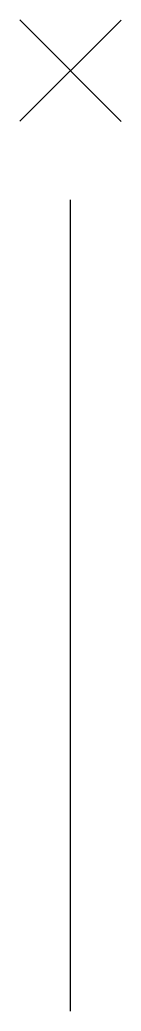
# Model space of a CAD drawing. Header units: metres. Extents: x -0.18 to 0.18, y 0 to 3.46.
import ezdxf

# ---------------------------------------------------------------- set-up
doc = ezdxf.new("R2010")
doc.units = ezdxf.units.M
doc.header["$LTSCALE"] = 0.2

msp = doc.modelspace()

# ---------------------------------------------------------------- linework, layer by layer
for p, q in [((0.1774, 3.1075), (-0.1774, 3.4622)), ((-0.1768, 3.1081), (0.1768, 3.4616)), ((0, 0), (0, 2.834))]:
    msp.add_line(p, q)

doc.saveas('drawing.dxf')
